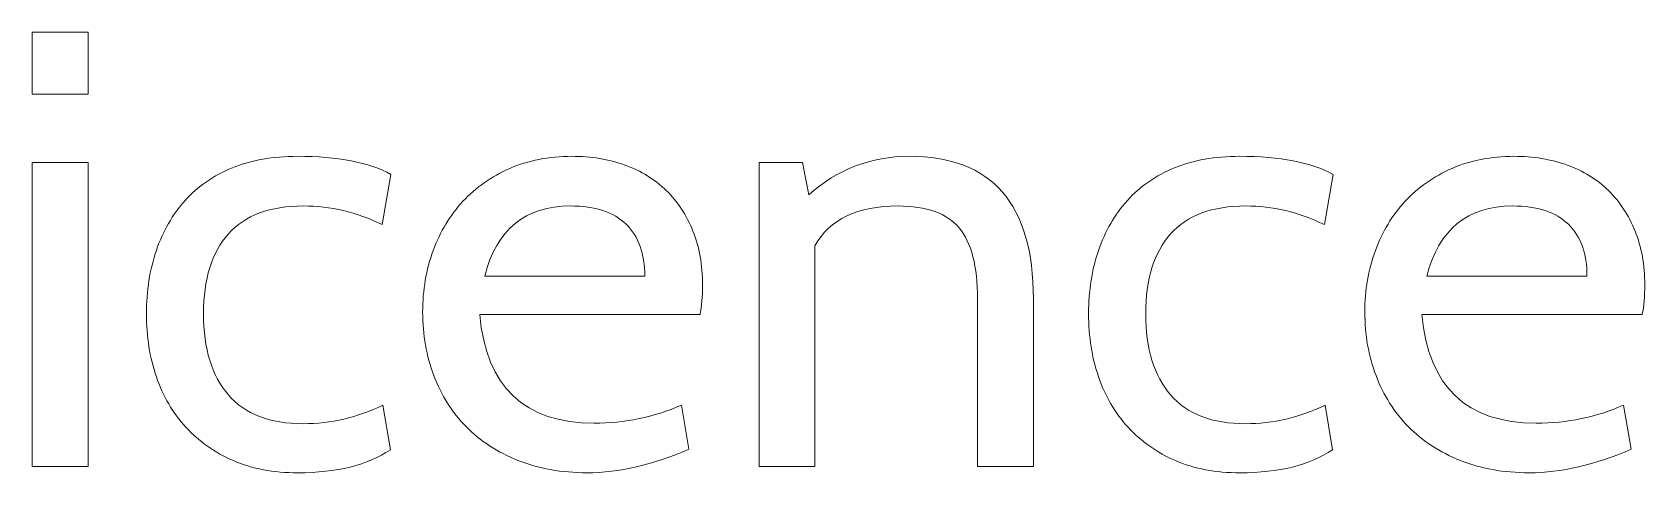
# Model space of a CAD drawing. Header units: centimetres. Extents: x -24 to 24.1, y -20.7 to 0.5.
# Drawn here: x 5.2513 to 5.5269, y -15.9601 to -15.8848 of the extents above; entities that cross this region are included whole.
import ezdxf

# ---------------------------------------------------------------- set-up
doc = ezdxf.new("R2010")
doc.units = ezdxf.units.CM
doc.header["$MEASUREMENT"] = 0
doc.layers.add('Layer 1', color=7, linetype='Continuous')

msp = doc.modelspace()

# ---------------------------------------------------------------- linework, layer by layer
at = {"layer": 'Layer 1', "color": 250, "lineweight": 9}
for points, knots in [([(5.26087, -15.8954), (5.26087, -15.8954), (5.25133, -15.8954), (5.25133, -15.8954), (5.25133, -15.8954), (5.25133, -15.8954), (5.25133, -15.88479), (5.25133, -15.88479), (5.25133, -15.88479), (5.25133, -15.88479), (5.26087, -15.88479), (5.26087, -15.88479), (5.26087, -15.88479), (5.26087, -15.88479), (5.26087, -15.8954), (5.26087, -15.8954)], [0, 0, 0, 0, 0.2, 0.2, 0.2, 0.2, 0.4, 0.4, 0.4, 0.4, 0.6, 0.6, 0.6, 0.6, 1, 1, 1, 1]), ([(5.29672, -15.96009), (5.29255, -15.96009), (5.28887, -15.9594), (5.28569, -15.95802), (5.28569, -15.95802), (5.28251, -15.95664), (5.2798, -15.95474), (5.27758, -15.9523), (5.27758, -15.9523), (5.27535, -15.94986), (5.27367, -15.94699), (5.27254, -15.94371), (5.27254, -15.94371), (5.27141, -15.94042), (5.27084, -15.93683), (5.27084, -15.93294), (5.27084, -15.93294), (5.27084, -15.92898), (5.27141, -15.92536), (5.27254, -15.92207), (5.27254, -15.92207), (5.27367, -15.91878), (5.27531, -15.91594), (5.27747, -15.91353), (5.27747, -15.91353), (5.27963, -15.91113), (5.28231, -15.90927), (5.28553, -15.90797), (5.28553, -15.90797), (5.28875, -15.90666), (5.29244, -15.906), (5.29661, -15.906), (5.29661, -15.906), (5.30354, -15.906), (5.30888, -15.90703), (5.31263, -15.90908), (5.31263, -15.90908), (5.31263, -15.90908), (5.31114, -15.91767), (5.31114, -15.91767), (5.31114, -15.91767), (5.30676, -15.91555), (5.30227, -15.91449), (5.29767, -15.91449), (5.29767, -15.91449), (5.29195, -15.91449), (5.28767, -15.91608), (5.28484, -15.91926), (5.28484, -15.91926), (5.28201, -15.92244), (5.2806, -15.927), (5.2806, -15.93294), (5.2806, -15.93294), (5.2806, -15.93888), (5.28201, -15.94349), (5.28484, -15.94678), (5.28484, -15.94678), (5.28767, -15.95007), (5.29195, -15.95171), (5.29767, -15.95171), (5.29767, -15.95171), (5.30234, -15.95171), (5.30687, -15.95065), (5.31125, -15.94853), (5.31125, -15.94853), (5.31125, -15.94853), (5.31252, -15.95617), (5.31252, -15.95617), (5.31252, -15.95617), (5.30863, -15.95878), (5.30337, -15.96009), (5.29672, -15.96009)], [0, 0, 0, 0, 0.052632, 0.052632, 0.052632, 0.052632, 0.105263, 0.105263, 0.105263, 0.105263, 0.157895, 0.157895, 0.157895, 0.157895, 0.210526, 0.210526, 0.210526, 0.210526, 0.263158, 0.263158, 0.263158, 0.263158, 0.315789, 0.315789, 0.315789, 0.315789, 0.368421, 0.368421, 0.368421, 0.368421, 0.421053, 0.421053, 0.421053, 0.421053, 0.473684, 0.473684, 0.473684, 0.473684, 0.526316, 0.526316, 0.526316, 0.526316, 0.578947, 0.578947, 0.578947, 0.578947, 0.631579, 0.631579, 0.631579, 0.631579, 0.684211, 0.684211, 0.684211, 0.684211, 0.736842, 0.736842, 0.736842, 0.736842, 0.789474, 0.789474, 0.789474, 0.789474, 0.842105, 0.842105, 0.842105, 0.842105, 0.894737, 0.894737, 0.894737, 0.894737, 1, 1, 1, 1]), ([(5.36544, -15.93305), (5.36544, -15.93305), (5.32779, -15.93305), (5.32779, -15.93305), (5.32779, -15.93305), (5.32892, -15.94542), (5.33543, -15.95161), (5.34731, -15.95161), (5.34731, -15.95161), (5.35261, -15.95161), (5.35759, -15.95058), (5.36226, -15.94853), (5.36226, -15.94853), (5.36226, -15.94853), (5.36353, -15.95606), (5.36353, -15.95606), (5.36353, -15.95606), (5.35738, -15.95875), (5.35159, -15.96009), (5.34614, -15.96009), (5.34614, -15.96009), (5.34176, -15.96009), (5.33782, -15.95938), (5.33432, -15.95797), (5.33432, -15.95797), (5.33082, -15.95656), (5.32786, -15.95463), (5.32546, -15.95219), (5.32546, -15.95219), (5.32306, -15.94975), (5.32122, -15.94685), (5.31995, -15.94349), (5.31995, -15.94349), (5.31867, -15.94013), (5.31804, -15.93651), (5.31804, -15.93262), (5.31804, -15.93262), (5.31804, -15.92888), (5.31864, -15.92538), (5.31984, -15.92212), (5.31984, -15.92212), (5.32104, -15.91887), (5.32274, -15.91606), (5.32493, -15.91369), (5.32493, -15.91369), (5.32712, -15.91132), (5.32979, -15.90945), (5.33294, -15.90807), (5.33294, -15.90807), (5.33608, -15.90669), (5.3396, -15.906), (5.34349, -15.906), (5.34349, -15.906), (5.34681, -15.906), (5.34985, -15.9065), (5.35261, -15.90749), (5.35261, -15.90749), (5.35537, -15.90848), (5.35772, -15.90993), (5.35966, -15.91184), (5.35966, -15.91184), (5.36161, -15.91375), (5.36313, -15.91606), (5.36422, -15.91878), (5.36422, -15.91878), (5.36532, -15.9215), (5.36587, -15.92456), (5.36587, -15.92796), (5.36587, -15.92796), (5.36587, -15.92994), (5.36573, -15.93163), (5.36544, -15.93305)], [0, 0, 0, 0, 0.052632, 0.052632, 0.052632, 0.052632, 0.105263, 0.105263, 0.105263, 0.105263, 0.157895, 0.157895, 0.157895, 0.157895, 0.210526, 0.210526, 0.210526, 0.210526, 0.263158, 0.263158, 0.263158, 0.263158, 0.315789, 0.315789, 0.315789, 0.315789, 0.368421, 0.368421, 0.368421, 0.368421, 0.421053, 0.421053, 0.421053, 0.421053, 0.473684, 0.473684, 0.473684, 0.473684, 0.526316, 0.526316, 0.526316, 0.526316, 0.578947, 0.578947, 0.578947, 0.578947, 0.631579, 0.631579, 0.631579, 0.631579, 0.684211, 0.684211, 0.684211, 0.684211, 0.736842, 0.736842, 0.736842, 0.736842, 0.789474, 0.789474, 0.789474, 0.789474, 0.842105, 0.842105, 0.842105, 0.842105, 0.894737, 0.894737, 0.894737, 0.894737, 1, 1, 1, 1]), ([(5.4224, -15.95903), (5.4224, -15.95903), (5.41285, -15.95903), (5.41285, -15.95903), (5.41285, -15.95903), (5.41285, -15.95903), (5.41285, -15.9304), (5.41285, -15.9304), (5.41285, -15.9304), (5.41285, -15.92481), (5.41181, -15.92076), (5.40972, -15.91825), (5.40972, -15.91825), (5.40764, -15.91574), (5.40415, -15.91449), (5.39927, -15.91449), (5.39927, -15.91449), (5.39235, -15.91449), (5.38761, -15.91675), (5.38506, -15.92128), (5.38506, -15.92128), (5.38506, -15.92128), (5.38506, -15.95903), (5.38506, -15.95903), (5.38506, -15.95903), (5.38506, -15.95903), (5.37552, -15.95903), (5.37552, -15.95903), (5.37552, -15.95903), (5.37552, -15.95903), (5.37552, -15.90706), (5.37552, -15.90706), (5.37552, -15.90706), (5.37552, -15.90706), (5.38294, -15.90706), (5.38294, -15.90706), (5.38294, -15.90706), (5.38294, -15.90706), (5.384, -15.91258), (5.384, -15.91258), (5.384, -15.91258), (5.38895, -15.90819), (5.39468, -15.906), (5.40118, -15.906), (5.40118, -15.906), (5.41532, -15.906), (5.4224, -15.91413), (5.4224, -15.9304), (5.4224, -15.9304), (5.4224, -15.9304), (5.4224, -15.95903), (5.4224, -15.95903)], [0, 0, 0, 0, 0.071429, 0.071429, 0.071429, 0.071429, 0.142857, 0.142857, 0.142857, 0.142857, 0.214286, 0.214286, 0.214286, 0.214286, 0.285714, 0.285714, 0.285714, 0.285714, 0.357143, 0.357143, 0.357143, 0.357143, 0.428571, 0.428571, 0.428571, 0.428571, 0.5, 0.5, 0.5, 0.5, 0.571429, 0.571429, 0.571429, 0.571429, 0.642857, 0.642857, 0.642857, 0.642857, 0.714286, 0.714286, 0.714286, 0.714286, 0.785714, 0.785714, 0.785714, 0.785714, 0.857143, 0.857143, 0.857143, 0.857143, 1, 1, 1, 1]), ([(5.45771, -15.96009), (5.45354, -15.96009), (5.44986, -15.9594), (5.44668, -15.95802), (5.44668, -15.95802), (5.4435, -15.95664), (5.44079, -15.95474), (5.43857, -15.9523), (5.43857, -15.9523), (5.43634, -15.94986), (5.43466, -15.94699), (5.43353, -15.94371), (5.43353, -15.94371), (5.4324, -15.94042), (5.43183, -15.93683), (5.43183, -15.93294), (5.43183, -15.93294), (5.43183, -15.92898), (5.4324, -15.92536), (5.43353, -15.92207), (5.43353, -15.92207), (5.43466, -15.91878), (5.43631, -15.91594), (5.43846, -15.91353), (5.43846, -15.91353), (5.44062, -15.91113), (5.44331, -15.90927), (5.44652, -15.90797), (5.44652, -15.90797), (5.44974, -15.90666), (5.45343, -15.906), (5.4576, -15.906), (5.4576, -15.906), (5.46453, -15.906), (5.46987, -15.90703), (5.47362, -15.90908), (5.47362, -15.90908), (5.47362, -15.90908), (5.47213, -15.91767), (5.47213, -15.91767), (5.47213, -15.91767), (5.46775, -15.91555), (5.46326, -15.91449), (5.45867, -15.91449), (5.45867, -15.91449), (5.45294, -15.91449), (5.44866, -15.91608), (5.44583, -15.91926), (5.44583, -15.91926), (5.443, -15.92244), (5.44159, -15.927), (5.44159, -15.93294), (5.44159, -15.93294), (5.44159, -15.93888), (5.443, -15.94349), (5.44583, -15.94678), (5.44583, -15.94678), (5.44866, -15.95007), (5.45294, -15.95171), (5.45867, -15.95171), (5.45867, -15.95171), (5.46333, -15.95171), (5.46786, -15.95065), (5.47224, -15.94853), (5.47224, -15.94853), (5.47224, -15.94853), (5.47351, -15.95617), (5.47351, -15.95617), (5.47351, -15.95617), (5.46962, -15.95878), (5.46436, -15.96009), (5.45771, -15.96009)], [0, 0, 0, 0, 0.052632, 0.052632, 0.052632, 0.052632, 0.105263, 0.105263, 0.105263, 0.105263, 0.157895, 0.157895, 0.157895, 0.157895, 0.210526, 0.210526, 0.210526, 0.210526, 0.263158, 0.263158, 0.263158, 0.263158, 0.315789, 0.315789, 0.315789, 0.315789, 0.368421, 0.368421, 0.368421, 0.368421, 0.421053, 0.421053, 0.421053, 0.421053, 0.473684, 0.473684, 0.473684, 0.473684, 0.526316, 0.526316, 0.526316, 0.526316, 0.578947, 0.578947, 0.578947, 0.578947, 0.631579, 0.631579, 0.631579, 0.631579, 0.684211, 0.684211, 0.684211, 0.684211, 0.736842, 0.736842, 0.736842, 0.736842, 0.789474, 0.789474, 0.789474, 0.789474, 0.842105, 0.842105, 0.842105, 0.842105, 0.894737, 0.894737, 0.894737, 0.894737, 1, 1, 1, 1]), ([(5.52643, -15.93305), (5.52643, -15.93305), (5.48878, -15.93305), (5.48878, -15.93305), (5.48878, -15.93305), (5.48992, -15.94542), (5.49642, -15.95161), (5.5083, -15.95161), (5.5083, -15.95161), (5.5136, -15.95161), (5.51859, -15.95058), (5.52325, -15.94853), (5.52325, -15.94853), (5.52325, -15.94853), (5.52453, -15.95606), (5.52453, -15.95606), (5.52453, -15.95606), (5.51837, -15.95875), (5.51258, -15.96009), (5.50713, -15.96009), (5.50713, -15.96009), (5.50275, -15.96009), (5.49881, -15.95938), (5.49531, -15.95797), (5.49531, -15.95797), (5.49181, -15.95656), (5.48885, -15.95463), (5.48645, -15.95219), (5.48645, -15.95219), (5.48405, -15.94975), (5.48221, -15.94685), (5.48094, -15.94349), (5.48094, -15.94349), (5.47966, -15.94013), (5.47903, -15.93651), (5.47903, -15.93262), (5.47903, -15.93262), (5.47903, -15.92888), (5.47963, -15.92538), (5.48083, -15.92212), (5.48083, -15.92212), (5.48203, -15.91887), (5.48373, -15.91606), (5.48592, -15.91369), (5.48592, -15.91369), (5.48811, -15.91132), (5.49078, -15.90945), (5.49393, -15.90807), (5.49393, -15.90807), (5.49707, -15.90669), (5.50059, -15.906), (5.50448, -15.906), (5.50448, -15.906), (5.5078, -15.906), (5.51084, -15.9065), (5.5136, -15.90749), (5.5136, -15.90749), (5.51636, -15.90848), (5.51871, -15.90993), (5.52065, -15.91184), (5.52065, -15.91184), (5.5226, -15.91375), (5.52412, -15.91606), (5.52521, -15.91878), (5.52521, -15.91878), (5.52631, -15.9215), (5.52686, -15.92456), (5.52686, -15.92796), (5.52686, -15.92796), (5.52686, -15.92994), (5.52672, -15.93163), (5.52643, -15.93305)], [0, 0, 0, 0, 0.052632, 0.052632, 0.052632, 0.052632, 0.105263, 0.105263, 0.105263, 0.105263, 0.157895, 0.157895, 0.157895, 0.157895, 0.210526, 0.210526, 0.210526, 0.210526, 0.263158, 0.263158, 0.263158, 0.263158, 0.315789, 0.315789, 0.315789, 0.315789, 0.368421, 0.368421, 0.368421, 0.368421, 0.421053, 0.421053, 0.421053, 0.421053, 0.473684, 0.473684, 0.473684, 0.473684, 0.526316, 0.526316, 0.526316, 0.526316, 0.578947, 0.578947, 0.578947, 0.578947, 0.631579, 0.631579, 0.631579, 0.631579, 0.684211, 0.684211, 0.684211, 0.684211, 0.736842, 0.736842, 0.736842, 0.736842, 0.789474, 0.789474, 0.789474, 0.789474, 0.842105, 0.842105, 0.842105, 0.842105, 0.894737, 0.894737, 0.894737, 0.894737, 1, 1, 1, 1]), ([(5.26087, -15.95903), (5.26087, -15.95903), (5.25133, -15.95903), (5.25133, -15.95903), (5.25133, -15.95903), (5.25133, -15.95903), (5.25133, -15.90706), (5.25133, -15.90706), (5.25133, -15.90706), (5.25133, -15.90706), (5.26087, -15.90706), (5.26087, -15.90706), (5.26087, -15.90706), (5.26087, -15.90706), (5.26087, -15.95903), (5.26087, -15.95903)], [0, 0, 0, 0, 0.2, 0.2, 0.2, 0.2, 0.4, 0.4, 0.4, 0.4, 0.6, 0.6, 0.6, 0.6, 1, 1, 1, 1]), ([(5.34328, -15.91449), (5.33557, -15.91449), (5.33069, -15.91848), (5.32864, -15.92647), (5.32864, -15.92647), (5.32864, -15.92647), (5.356, -15.92647), (5.356, -15.92647), (5.356, -15.92647), (5.356, -15.92265), (5.35494, -15.9197), (5.35282, -15.91762), (5.35282, -15.91762), (5.3507, -15.91553), (5.34752, -15.91449), (5.34328, -15.91449)], [0, 0, 0, 0, 0.2, 0.2, 0.2, 0.2, 0.4, 0.4, 0.4, 0.4, 0.6, 0.6, 0.6, 0.6, 1, 1, 1, 1]), ([(5.50427, -15.91449), (5.49656, -15.91449), (5.49168, -15.91848), (5.48963, -15.92647), (5.48963, -15.92647), (5.48963, -15.92647), (5.51699, -15.92647), (5.51699, -15.92647), (5.51699, -15.92647), (5.51699, -15.92265), (5.51594, -15.9197), (5.51381, -15.91762), (5.51381, -15.91762), (5.51169, -15.91553), (5.50851, -15.91449), (5.50427, -15.91449)], [0, 0, 0, 0, 0.2, 0.2, 0.2, 0.2, 0.4, 0.4, 0.4, 0.4, 0.6, 0.6, 0.6, 0.6, 1, 1, 1, 1])]:
    msp.add_open_spline(points, degree=3, knots=knots, dxfattribs=at)

doc.saveas('drawing.dxf')
